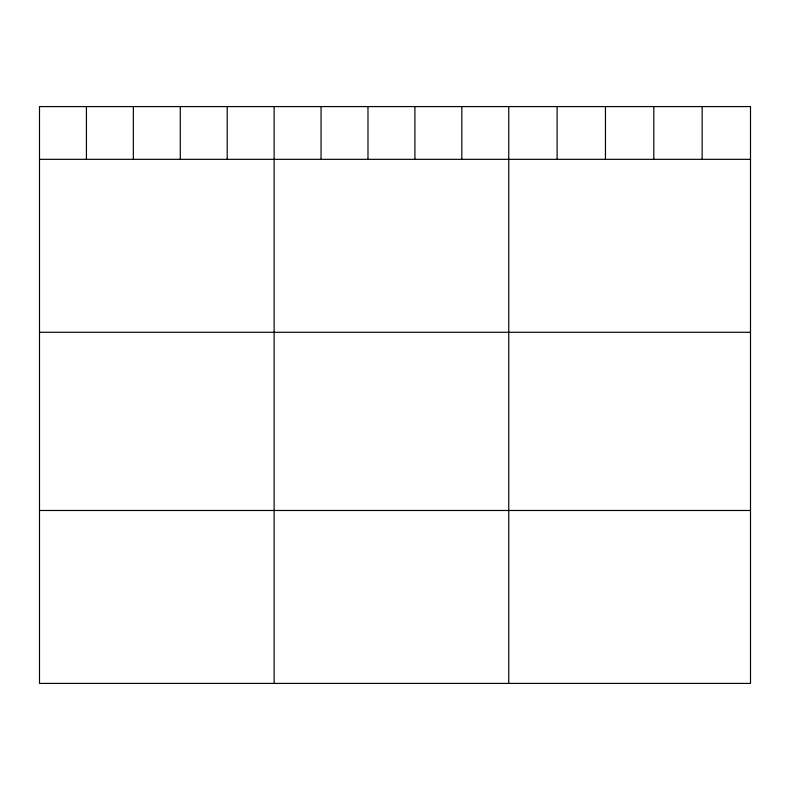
<?xml version="1.0" encoding="UTF-8"?>
<svg xmlns="http://www.w3.org/2000/svg" width="790" height="790" viewBox="0 0 790 790"><rect width="100%" height="100%" fill="white"/><g stroke="black" fill="none" stroke-linecap="round" stroke-linejoin="round"><path stroke-width="1.19" d="M39.5 159.333L750.5 159.333M39.5 332.284L750.5 332.284M39.5 510.478L750.5 510.478M702.152 106.581L702.152 159.333M653.804 106.581L653.804 159.333M605.456 106.581L605.456 159.333M557.108 106.581L557.108 159.333M508.76 106.581L508.76 683.419M461.834 106.581L461.834 159.333M414.908 106.581L414.908 159.333M367.982 106.581L367.982 159.333M321.056 106.581L321.056 159.333M274.13 106.581L274.13 683.419M227.204 106.581L227.204 159.333M180.278 106.581L180.278 159.333M133.352 106.581L133.352 159.333M86.426 106.581L86.426 159.333M750.5 106.581L39.5 106.581L39.5 683.419L750.5 683.419L750.5 106.581"/></g></svg>
